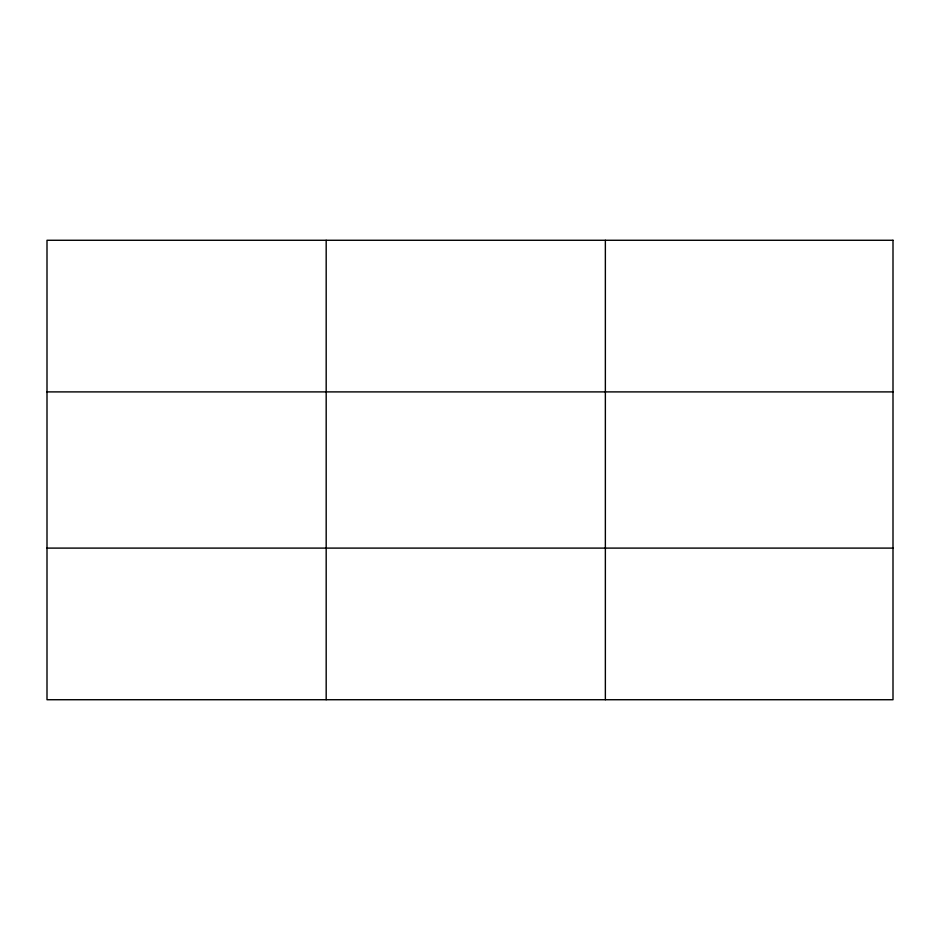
<?xml version="1.0" encoding="UTF-8"?>
<svg xmlns="http://www.w3.org/2000/svg" width="940" height="940" viewBox="0 0 940 940"><rect width="100%" height="100%" fill="white"/><g stroke="black" fill="none" stroke-linecap="round" stroke-linejoin="round"><path stroke-width="1.41" d="M326.18 699.724L326.18 240.276M605.36 699.724L605.36 240.276M47 391.898L893 391.898M47 548.102L893 548.102M893 240.276L47 240.276L47 699.724L893 699.724L893 240.276"/></g></svg>
